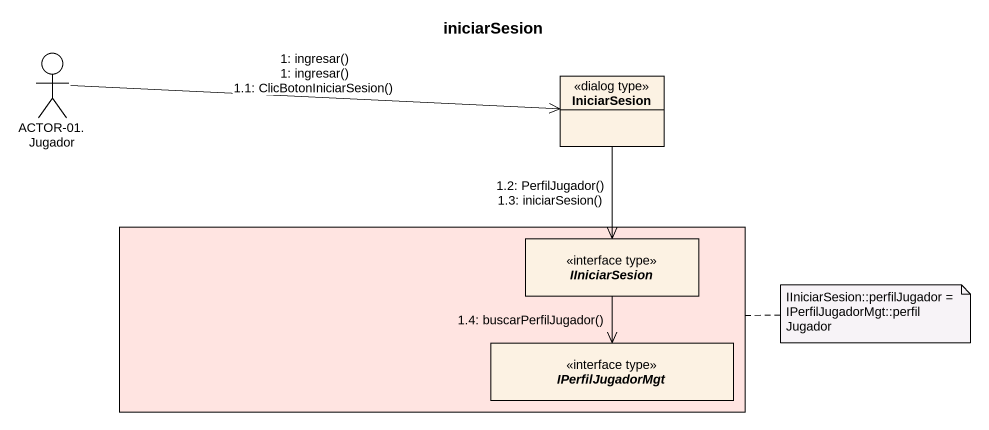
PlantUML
@startuml
title iniciarSesion
allowmixing
hide circle
hide empty members
actor "ACTOR-01. Jugador" as ACTOR_01_Jugador
class IniciarSesion <<dialog type>>
rectangle " " as rectangle1 #FFE4E1 {
  interface IIniciarSesion <<interface type>>
  interface IPerfilJugadorMgt <<interface type>>
}
ACTOR_01_Jugador -right-> IniciarSesion : 1: ingresar()\n1: ingresar()\n1.1: ClicBotonIniciarSesion()
IniciarSesion --> IIniciarSesion : 1.2: PerfilJugador()\n1.3: iniciarSesion()
IIniciarSesion --> IPerfilJugadorMgt : 1.4: buscarPerfilJugador()
note right of rectangle1 : IIniciarSesion::perfilJugador = IPerfilJugadorMgt::perfilJugador
@enduml
